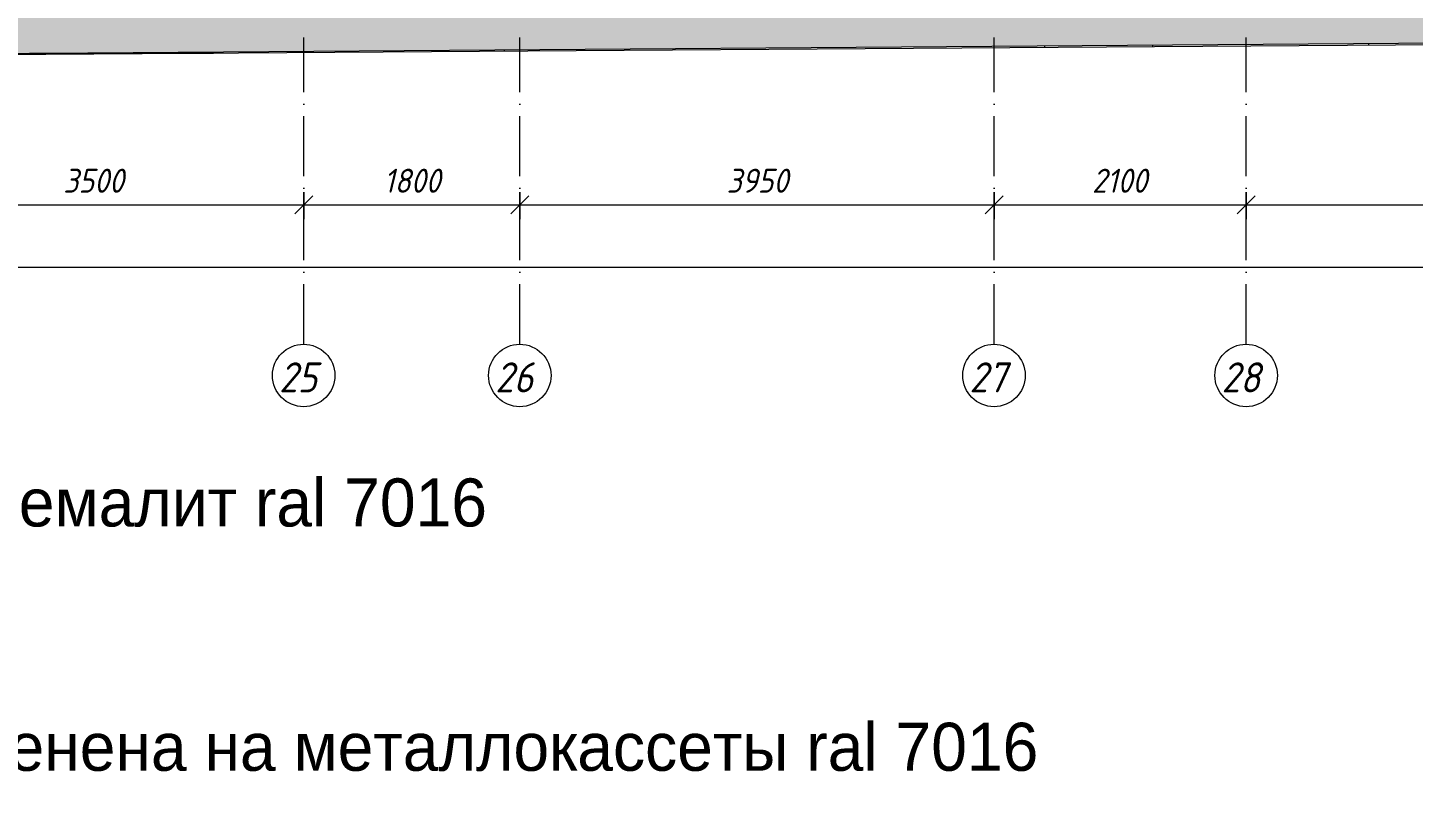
# Model space of a CAD drawing. Header units: millimetres. Extents: x 3914 to 319671, y -18248 to 19136.
# Drawn here: x 129755 to 141296, y -6228 to 83 of the extents above; entities that cross this region are included whole.
import ezdxf

# ---------------------------------------------------------------- set-up
doc = ezdxf.new("R2010")
doc.units = ezdxf.units.MM
doc.linetypes.add('50_200_ШТРИХ_1Т_ш5_п1_п1_', pattern=[700, 500, -100, 0, -100])
for name, color, linetype, lineweight in [('A-ANNO-DIMS', 7, 'Continuous', 9), ('A-ANNO-DIMS-100', 7, 'Continuous', 9), ('A-DETL-THIN', 7, 'Continuous', 9), ('A-FLOR', 7, 'Continuous', 9), ('A-WALL', 7, 'Continuous', 5), ('A-WALL-PATT', 7, 'Continuous', 5), ('I-WALL', 7, 'Continuous', 5), ('S-COLS', 7, 'Continuous', 9), ('Оси', 7, 'Continuous', 9), ('Оси-1', 7, '50_200_ШТРИХ_1Т_ш5_п1_п1_', 9)]:
    doc.layers.add(name, color=color, linetype=linetype, lineweight=lineweight)
doc.styles.add('ISOCPEUR_I_2', font='isocpeui.ttf', dxfattribs={"width": 0.9, "height": 250})
doc.styles.add('ISOCPEUR_I_3', font='isocpeui.ttf', dxfattribs={"width": 0.9, "height": 200})
doc.dimstyles.new('ISO-2_0_0_9К_Средний_с_подложкой', dxfattribs={"dimscale": 304.8, "dimtxt": 199.196235, "dimasz": 0.492126, "dimexe": 0.393701, "dimexo": 0, "dimgap": 0.131234, "dimtad": 1, "dimdec": 0, "dimzin": 0, "dimdsep": 46, "dimtxsty": 'ISOCPEUR_I_3', "dimblk1": 'OBLIQUE', "dimblk2": 'OBLIQUE', "dimsah": 1, "dimcen": 0.09, "dimdle": 0.393701, "dimazin": 0, "dimtfac": 1, "dimtdec": 4, "dimtix": 1, "dimtmove": 0, "dimatfit": 3, "dimfxl": 1, "dimtvp": 1, "dimtfill": 1, "dimtolj": 1, "dimtzin": 0, "dimarcsym": 2})

# ---------------------------------------------------------------- blocks, each defined once
blk = doc.blocks.new('Ось сетки - Круг_Ø6_00__ISO-2_5_0_9K_ кружки поменьше-23056867-АР2_ТР1_Фасад 1-___')
at = {"layer": 'Оси'}
blk.add_circle((110, -2814), 260, dxfattribs=at)
blk = doc.blocks.new('DIMBLOCK32-АР2_ТР1_Фасад 1-___')
at = {"layer": 'A-ANNO-DIMS-100', "transparency": 16777216}
for p, q in [((128554, -1287), (128554, -1513)), ((128554, -1393), (128554, -1287)), ((132054, -1287), (132054, -1513)), ((132054, -1393), (132054, -1287)), ((128554, -1393), (132054, -1393))]:
    blk.add_line(p, q, dxfattribs=at)
at = {"layer": 'A-ANNO-DIMS-100', "lineweight": 20, "transparency": 16777216}
for p, q in [((128554, -1393), (128629, -1318)), ((132054, -1393), (132129, -1318)), ((128554, -1393), (128479, -1468)), ((132054, -1393), (131979, -1468))]:
    blk.add_line(p, q, dxfattribs=at)
at = {"layer": 'A-ANNO-DIMS-100', "color": 0, "transparency": 16777216, "insert": (130051, -1092), "char_height": 200, "width": 606.78, "attachment_point": 1, "line_spacing_factor": 1.149209, "style": 'ISOCPEUR_I_3', "bg_fill": 3, "box_fill_scale": 1.25, "bg_fill_color": 256, "bg_fill_true_color": 13158600, "bg_fill_transparency": 0}
blk.add_mtext('3500', dxfattribs=at)
blk = doc.blocks.new('_Oblique')
at = {"color": 0, "linetype": 'ByBlock', "lineweight": -2}
blk.add_line((-0.5, -0.5), (0.5, 0.5), dxfattribs=at)
blk = doc.blocks.new('DIMBLOCK33-АР2_ТР1_Фасад 1-___')
at = {"layer": 'A-ANNO-DIMS-100', "transparency": 16777216}
for p, q in [((132054, -1287), (132054, -1513)), ((132054, -1393), (132054, -1287)), ((133854, -1287), (133854, -1513)), ((133854, -1393), (133854, -1287)), ((132054, -1393), (133854, -1393))]:
    blk.add_line(p, q, dxfattribs=at)
at = {"layer": 'A-ANNO-DIMS-100', "lineweight": 20, "transparency": 16777216}
for p, q in [((132054, -1393), (132129, -1318)), ((133854, -1393), (133929, -1318)), ((132054, -1393), (131979, -1468)), ((133854, -1393), (133779, -1468))]:
    blk.add_line(p, q, dxfattribs=at)
at = {"layer": 'A-ANNO-DIMS-100', "color": 0, "transparency": 16777216, "insert": (132720, -1092), "char_height": 200, "width": 560.81, "attachment_point": 1, "line_spacing_factor": 1.149209, "style": 'ISOCPEUR_I_3', "bg_fill": 3, "box_fill_scale": 1.25, "bg_fill_color": 256, "bg_fill_true_color": 13158600, "bg_fill_transparency": 0}
blk.add_mtext('1800', dxfattribs=at)
blk = doc.blocks.new('DIMBLOCK34-АР2_ТР1_Фасад 1-___')
at = {"layer": 'A-ANNO-DIMS-100', "transparency": 16777216}
for p, q in [((133854, -1287), (133854, -1513)), ((133854, -1393), (133854, -1287)), ((137804, -1287), (137804, -1513)), ((137804, -1393), (137804, -1287)), ((133854, -1393), (137804, -1393))]:
    blk.add_line(p, q, dxfattribs=at)
at = {"layer": 'A-ANNO-DIMS-100', "lineweight": 20, "transparency": 16777216}
for p, q in [((133854, -1393), (133929, -1318)), ((137804, -1393), (137879, -1318)), ((133854, -1393), (133779, -1468)), ((137804, -1393), (137729, -1468))]:
    blk.add_line(p, q, dxfattribs=at)
at = {"layer": 'A-ANNO-DIMS-100', "color": 0, "transparency": 16777216, "insert": (135576, -1092), "char_height": 200, "width": 606.78, "attachment_point": 1, "line_spacing_factor": 1.149209, "style": 'ISOCPEUR_I_3', "bg_fill": 3, "box_fill_scale": 1.25, "bg_fill_color": 256, "bg_fill_true_color": 13158600, "bg_fill_transparency": 0}
blk.add_mtext('3950', dxfattribs=at)
blk = doc.blocks.new('DIMBLOCK35-АР2_ТР1_Фасад 1-___')
at = {"layer": 'A-ANNO-DIMS-100', "transparency": 16777216}
for p, q in [((137804, -1287), (137804, -1513)), ((137804, -1393), (137804, -1287)), ((139904, -1287), (139904, -1513)), ((139904, -1393), (139904, -1287)), ((137804, -1393), (139904, -1393))]:
    blk.add_line(p, q, dxfattribs=at)
at = {"layer": 'A-ANNO-DIMS-100', "lineweight": 20, "transparency": 16777216}
for p, q in [((137804, -1393), (137879, -1318)), ((139904, -1393), (139979, -1318)), ((137804, -1393), (137729, -1468)), ((139904, -1393), (139829, -1468))]:
    blk.add_line(p, q, dxfattribs=at)
at = {"layer": 'A-ANNO-DIMS-100', "color": 0, "transparency": 16777216, "insert": (138620, -1092), "char_height": 200, "width": 560.81, "attachment_point": 1, "line_spacing_factor": 1.149209, "style": 'ISOCPEUR_I_3', "bg_fill": 3, "box_fill_scale": 1.25, "bg_fill_color": 256, "bg_fill_true_color": 13158600, "bg_fill_transparency": 0}
blk.add_mtext('2100', dxfattribs=at)
blk = doc.blocks.new('DIMBLOCK36-АР2_ТР1_Фасад 1-___')
at = {"layer": 'A-ANNO-DIMS-100', "transparency": 16777216}
for p, q in [((139904, -1287), (139904, -1513)), ((139904, -1393), (139904, -1287)), ((145004, -1287), (145004, -1513)), ((145004, -1393), (145004, -1287)), ((139904, -1393), (145004, -1393))]:
    blk.add_line(p, q, dxfattribs=at)
at = {"layer": 'A-ANNO-DIMS-100', "lineweight": 20, "transparency": 16777216}
for p, q in [((139904, -1393), (139979, -1318)), ((145004, -1393), (145079, -1318)), ((139904, -1393), (139829, -1468)), ((145004, -1393), (144929, -1468))]:
    blk.add_line(p, q, dxfattribs=at)
at = {"layer": 'A-ANNO-DIMS-100', "color": 0, "transparency": 16777216, "insert": (142220, -1092), "char_height": 200, "width": 560.81, "attachment_point": 1, "line_spacing_factor": 1.149209, "style": 'ISOCPEUR_I_3', "bg_fill": 3, "box_fill_scale": 1.25, "bg_fill_color": 256, "bg_fill_true_color": 13158600, "bg_fill_transparency": 0}
blk.add_mtext('5100', dxfattribs=at)
blk = doc.blocks.new('DIMBLOCK42-АР2_ТР1_Фасад 1-___')
at = {"layer": 'A-ANNO-DIMS-100', "transparency": 16777216}
for p, q in [((39304, -1807), (39304, -2033)), ((39304, -1913), (39304, -1807)), ((164204, -1807), (164204, -2033)), ((164204, -1913), (164204, -1807)), ((39184, -1913), (164324, -1913))]:
    blk.add_line(p, q, dxfattribs=at)
at = {"layer": 'A-ANNO-DIMS-100', "lineweight": 20, "transparency": 16777216}
for p, q in [((39304, -1913), (39379, -1838)), ((164204, -1913), (164279, -1838)), ((39304, -1913), (39229, -1988)), ((164204, -1913), (164129, -1988))]:
    blk.add_line(p, q, dxfattribs=at)
at = {"layer": 'A-ANNO-DIMS-100', "color": 0, "transparency": 16777216, "insert": (101386, -1611), "char_height": 200, "width": 882.59, "attachment_point": 1, "line_spacing_factor": 1.149209, "style": 'ISOCPEUR_I_3', "bg_fill": 3, "box_fill_scale": 1.25, "bg_fill_color": 256, "bg_fill_true_color": 13158600, "bg_fill_transparency": 0}
blk.add_mtext('124900', dxfattribs=at)

msp = doc.modelspace()

# ---------------------------------------------------------------- hatches: boundary and pattern name
at = {"layer": 'A-WALL-PATT'}
h = msp.add_hatch(dxfattribs=at)
h.set_pattern_fill('FP_30', color=256, style=0, pattern_type=2)
h.set_pattern_definition([(180, (147233.65, 371), (-2e-14, -154), [125, -137]), (90, (147233.65, 306), (-262, 2e-14), [65, -89]), (180, (147233.65, 306), (-2e-14, -154), [125, -137]), (90, (147245.65, 306), (-262, 2e-14), [65, -89]), (180, (147370.65, 306), (-2e-14, -154), [125, -137]), (180, (147370.65, 371), (-2e-14, -154), [125, -137]), (90, (147114.65, 383), (-262, 2e-14), [65, -89]), (90, (147364.65, 383), (-262, 2e-14), [65, -89]), (0, (147114.65, 383), (0, -154), [250, -12]), (0, (147114.65, 448), (0, -154), [250, -12])])
h.paths.add_polyline_path([(128373.7, -140.4), (147218.7, 0), (147218.7, 300), (128303.7, 300), (128303.7, 0), (128373.7, 0), (128373.7, -100)], flags=0)

# ---------------------------------------------------------------- linework, layer by layer
at = {"layer": 'A-DETL-THIN'}
msp.add_line((147222.9, -21.3), (128373.7, -150), dxfattribs=at)
at = {"layer": 'A-FLOR'}
msp.add_line((129770.8, -130), (131302.1, -130), dxfattribs=at)
at = {"layer": 'A-WALL'}
msp.add_line((128373.7, -140.4), (147218.7, 0), dxfattribs=at)
at = {"layer": 'I-WALL'}
msp.add_line((130223.7, -126.6), (130223.7, -130), dxfattribs=at)
at = {"layer": 'S-COLS'}
for p, q in [((132823.7, -107.3), (132823.7, -119.6)), ((133723.7, -100.5), (133723.7, -113.5)), ((138223.7, -67), (138223.7, -82.7)), ((139123.7, -60.3), (139123.7, -76.6)), ((140923.7, -46.9), (140923.7, -64.3))]:
    msp.add_line(p, q, dxfattribs=at)
at = {"layer": 'Оси-1'}
for p, q in [((132053.7, -2553.6), (132053.7, 0)), ((133853.7, -2553.6), (133853.7, 0)), ((137803.7, -2553.6), (137803.7, 0)), ((139903.7, -2553.6), (139903.7, 0))]:
    msp.add_line(p, q, dxfattribs=at)

# ---------------------------------------------------------------- block references
at = {"layer": 'Оси'}
for p in [(131943.7, 0), (133743.7, 0), (137693.7, 0), (139793.7, 0)]:
    msp.add_blockref('Ось сетки - Круг_Ø6_00__ISO-2_5_0_9K_ кружки поменьше-23056867-АР2_ТР1_Фасад 1-___', p, dxfattribs=at)

# ---------------------------------------------------------------- texts
at = {"color": 1, "char_height": 400, "attachment_point": 1}
for s, insert in [('добавлен стемалит ral 7016', (126616.9, -3672)), ('штукатурка заменена на металлокассеты ral 7016', (125721.9, -5707))]:
    msp.add_mtext_dynamic_manual_height_columns(s, width=24683, gutter_width=1, heights=[0], dxfattribs=dict(at, insert=insert))
at = {"layer": 'Оси', "char_height": 250, "width": 404.05, "attachment_point": 1, "style": 'ISOCPEUR_I_2'}
for s, insert in [('25', (131848.7, -2704.8)), ('26', (133648.7, -2704.8)), ('27', (137598.7, -2704.8)), ('28', (139698.7, -2704.8))]:
    msp.add_mtext(s, dxfattribs=dict(at, insert=insert))

# ---------------------------------------------------------------- next in the draw order: dimensions: what is measured, and where the dimension line sits
at = {"layer": 'A-ANNO-DIMS'}
dim = msp.add_linear_dim(base=(132053.7, -1393.1), p1=(128553.7, -1287), p2=(132053.7, -1287), dimstyle='ISO-2_0_0_9К_Средний_с_подложкой', override={"dimpost": '<>', "dimfxl": 3500}, dxfattribs=at)
dim.commit()
dim.dimension.update_dxf_attribs({"geometry": 'DIMBLOCK32-АР2_ТР1_Фасад 1-___', "text_midpoint": (130303.7, -1253.1)})

# ---------------------------------------------------------------- next in the draw order: dimensions: what is measured, and where the dimension line sits
dim = msp.add_linear_dim(base=(133853.7, -1393.1), p1=(132053.7, -1287), p2=(133853.7, -1287), dimstyle='ISO-2_0_0_9К_Средний_с_подложкой', override={"dimpost": '<>', "dimfxl": 1800}, dxfattribs=at)
dim.commit()
dim.dimension.update_dxf_attribs({"geometry": 'DIMBLOCK33-АР2_ТР1_Фасад 1-___', "text_midpoint": (132953.7, -1253.1)})

# ---------------------------------------------------------------- next in the draw order: dimensions: what is measured, and where the dimension line sits
dim = msp.add_linear_dim(base=(137803.7, -1393.1), p1=(133853.7, -1287), p2=(137803.7, -1287), dimstyle='ISO-2_0_0_9К_Средний_с_подложкой', override={"dimpost": '<>', "dimfxl": 3950}, dxfattribs=at)
dim.commit()
dim.dimension.update_dxf_attribs({"geometry": 'DIMBLOCK34-АР2_ТР1_Фасад 1-___', "text_midpoint": (135828.7, -1253.1)})

# ---------------------------------------------------------------- next in the draw order: dimensions: what is measured, and where the dimension line sits
dim = msp.add_linear_dim(base=(139903.7, -1393.1), p1=(137803.7, -1287), p2=(139903.7, -1287), dimstyle='ISO-2_0_0_9К_Средний_с_подложкой', override={"dimpost": '<>', "dimfxl": 2100}, dxfattribs=at)
dim.commit()
dim.dimension.update_dxf_attribs({"geometry": 'DIMBLOCK35-АР2_ТР1_Фасад 1-___', "text_midpoint": (138853.7, -1253.1)})

# ---------------------------------------------------------------- next in the draw order: dimensions: what is measured, and where the dimension line sits
dim = msp.add_linear_dim(base=(145003.7, -1393.1), p1=(139903.7, -1287), p2=(145003.7, -1287), dimstyle='ISO-2_0_0_9К_Средний_с_подложкой', override={"dimpost": '<>', "dimfxl": 5100}, dxfattribs=at)
dim.commit()
dim.dimension.update_dxf_attribs({"geometry": 'DIMBLOCK36-АР2_ТР1_Фасад 1-___', "text_midpoint": (142453.7, -1253.1)})

# ---------------------------------------------------------------- next in the draw order: dimensions: what is measured, and where the dimension line sits
dim = msp.add_linear_dim(base=(164203.7, -1912.7), p1=(39303.7, -1806.6), p2=(164203.7, -1806.6), dimstyle='ISO-2_0_0_9К_Средний_с_подложкой', override={"dimpost": '<>', "dimfxl": 124899.999966}, dxfattribs=at)
dim.commit()
dim.dimension.update_dxf_attribs({"geometry": 'DIMBLOCK42-АР2_ТР1_Фасад 1-___', "text_midpoint": (101753.7, -1772.7)})

doc.saveas('drawing.dxf')
